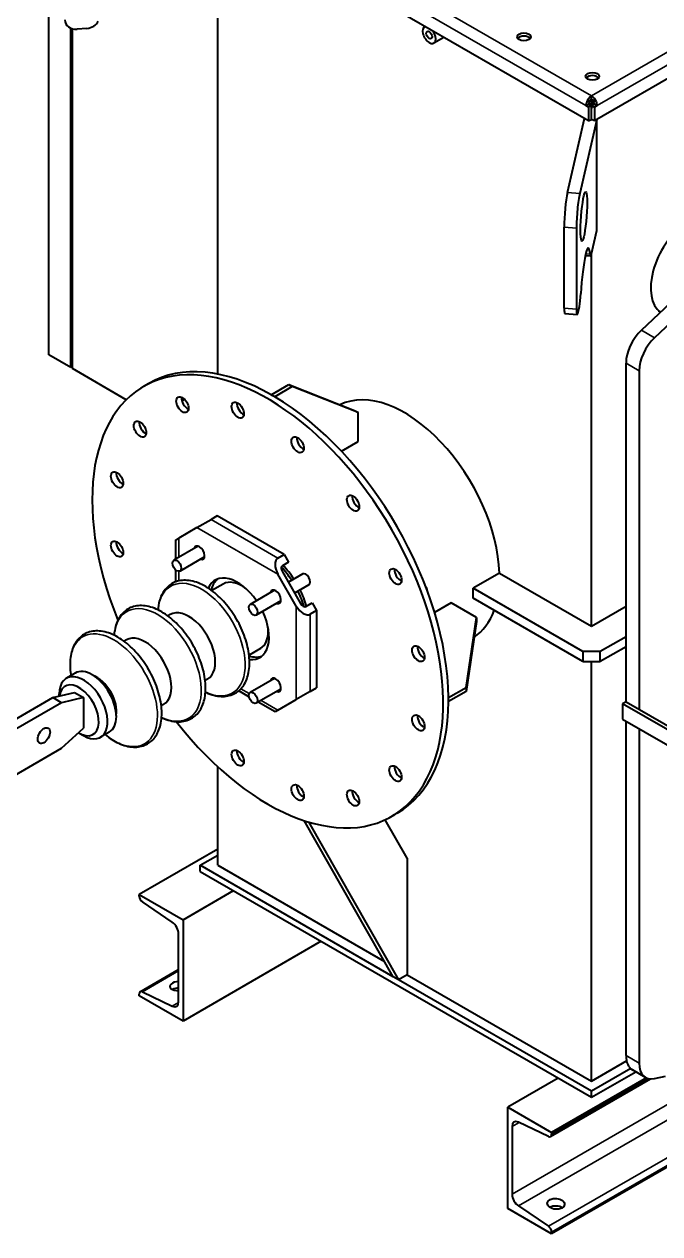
# Model space of a CAD drawing. Header units: millimetres. Extents: x 0 to 5945, y 0 to 4205.
# Drawn here: x 5027 to 5347, y 3010 to 3619 of the extents above; entities that cross this region are included whole.
import ezdxf

# ---------------------------------------------------------------- set-up
doc = ezdxf.new("R2010")
doc.units = ezdxf.units.MM
doc.header["$LTSCALE"] = 5
doc.layers.add('가시적인 것(ISO)', color=3, linetype='Continuous', lineweight=40)
doc.layers.add('가시적인 좁은 것(ISO)', color=3, linetype='Continuous', lineweight=35)

msp = doc.modelspace()

# ---------------------------------------------------------------- linework, layer by layer
at = {"layer": '가시적인 것(ISO)'}
for p, q in [((5038.941, 3452.26), (5038.941, 3743.137)), ((5596.936, 3733.594), (5313.74, 3570.091)), ((5310.823, 3570.091), (5084.637, 3700.679)), ((5124.014, 3442.599), (5124.014, 3621.814)), ((5049.989, 3445.881), (5049.989, 3616.874)), ((5050.873, 3445.371), (5050.873, 3616.572)), ((5058.137, 3616.747), (5053.231, 3616.369)), ((5228.486, 3617.628), (5228.179, 3617.45)), ((5237.861, 3612.215), (5232.866, 3609.331)), ((5312.282, 3581.088), (5312.282, 3582.721)), ((5309.453, 3577.822), (5310.867, 3578.639)), ((5310.823, 3577.031), (5309.453, 3577.822)), ((5312.237, 3577.848), (5310.823, 3577.031)), ((5310.823, 3577.031), (5310.823, 3570.091)), ((5310.867, 3578.639), (5312.237, 3577.848)), ((5312.282, 3578.434), (5310.943, 3579.208)), ((5312.282, 3578.434), (5310.943, 3579.208)), ((5312.193, 3581.037), (5312.282, 3580.986)), ((5312.237, 3570.907), (5312.237, 3577.848)), ((5312.282, 3580.986), (5312.37, 3581.037)), ((5312.282, 3580.986), (5312.282, 3578.434)), ((5313.62, 3579.208), (5312.282, 3578.434)), ((5313.62, 3579.208), (5312.282, 3578.434)), ((5312.282, 3578.434), (5312.282, 3576.393)), ((5312.326, 3577.848), (5313.696, 3578.639)), ((5312.326, 3570.907), (5312.326, 3577.848)), ((5312.326, 3577.848), (5313.74, 3577.031)), ((5315.11, 3577.822), (5313.696, 3578.639)), ((5315.11, 3577.822), (5313.74, 3577.031)), ((5313.74, 3577.031), (5313.74, 3570.091)), ((5300.147, 3534), (5308.751, 3571.287)), ((5314.94, 3570.784), (5306.342, 3533.524)), ((5310.823, 3570.091), (5312.237, 3570.907)), ((5312.237, 3576.419), (5312.282, 3576.393)), ((5312.282, 3571.29), (5312.237, 3571.294)), ((5312.282, 3576.393), (5312.326, 3576.419)), ((5312.282, 3571.29), (5312.282, 3576.393)), ((5312.326, 3571.287), (5312.282, 3571.29)), ((5313.74, 3570.091), (5312.326, 3570.907)), ((5315.009, 3514.946), (5315.009, 3570.824)), ((5298.496, 3475.815), (5298.496, 3516.64)), ((5304.691, 3516.164), (5304.691, 3475.339)), ((5312.292, 3503.172), (5315.009, 3514.946)), ((5337.376, 3464.718), (5382.652, 3507.341)), ((5389.281, 3503.514), (5344.005, 3460.89)), ((5311.812, 3502.043), (5309.137, 3502.249)), ((5312.282, 3315.625), (5312.282, 3503.128)), ((5298.842, 3473.161), (5305.037, 3472.684)), ((5305.516, 3473.813), (5306.17, 3476.645)), ((5049.989, 3445.881), (5038.941, 3452.26)), ((5050.873, 3446.392), (5049.989, 3445.881)), ((5078.002, 3429.708), (5050.873, 3445.371)), ((5329.65, 3277.53), (5329.65, 3448.09)), ((5336.279, 3444.262), (5336.279, 3273.703)), ((5089.357, 3437.911), (5086.705, 3436.38)), ((5150.973, 3432.231), (5159.812, 3437.334)), ((5159.812, 3437.334), (5192.957, 3424.225)), ((5159.812, 3437.334), (5161.579, 3436.313)), ((5151.857, 3431.72), (5150.973, 3432.231)), ((5150.973, 3432.225), (5150.973, 3432.231)), ((5152.741, 3431.21), (5151.857, 3431.72)), ((5161.579, 3436.313), (5152.741, 3431.21)), ((5152.741, 3431.21), (5152.741, 3431.205)), ((5194.725, 3423.204), (5161.579, 3436.313)), ((5105.972, 3429.213), (5107.268, 3429.962)), ((5192.957, 3424.225), (5194.725, 3423.204)), ((5194.725, 3408.578), (5194.725, 3423.204)), ((5186.332, 3403.732), (5194.725, 3408.578)), ((5113.584, 3365.297), (5120.655, 3369.379)), ((5123.749, 3371.165), (5120.655, 3369.379)), ((5157.458, 3351.703), (5123.749, 3371.165)), ((5113.584, 3365.297), (5104.364, 3359.973)), ((5102.9, 3359.128), (5104.364, 3359.973)), ((5102.9, 3349.385), (5102.9, 3359.128)), ((5114.229, 3355.926), (5101.907, 3348.812)), ((5154.364, 3349.917), (5157.458, 3351.703)), ((5157.458, 3351.703), (5159.667, 3347.876)), ((5117.354, 3350.514), (5105.032, 3343.399)), ((5159.667, 3347.876), (5156.574, 3346.09)), ((5102.9, 3337.988), (5102.9, 3343.97)), ((5163.584, 3325.782), (5154.364, 3341.752)), ((5156.574, 3343.028), (5165.794, 3327.058)), ((5166.861, 3341.93), (5159.621, 3337.749)), ((5265.911, 3342.397), (5252.653, 3334.742)), ((5265.911, 3342.397), (5312.282, 3315.625)), ((5126.809, 3336.847), (5121.057, 3333.526)), ((5152.667, 3333.734), (5140.345, 3326.62)), ((5169.986, 3336.517), (5162.746, 3332.337)), ((5307.862, 3302.867), (5252.653, 3334.742)), ((5155.792, 3328.322), (5143.47, 3321.208)), ((5168.446, 3325.527), (5171.539, 3327.313)), ((5171.539, 3327.313), (5173.749, 3323.486)), ((5241.637, 3327.323), (5233.244, 3322.478)), ((5254.304, 3320.01), (5241.637, 3327.323)), ((5307.862, 3297.764), (5252.612, 3329.662)), ((5100.15, 3321.456), (5098.959, 3320.769)), ((5173.749, 3323.486), (5170.655, 3321.7)), ((5173.749, 3323.486), (5173.749, 3284.563)), ((5312.282, 3315.625), (5329.65, 3325.652)), ((5249.084, 3284.751), (5254.304, 3320.01)), ((5254.304, 3317.969), (5249.084, 3282.71)), ((5254.304, 3320.01), (5254.304, 3317.969)), ((5078.053, 3308.698), (5076.862, 3308.011)), ((5329.65, 3310.343), (5316.701, 3302.867)), ((5145.559, 3304.371), (5139.807, 3301.05)), ((5316.701, 3302.867), (5307.862, 3302.867)), ((5307.862, 3302.867), (5307.862, 3297.764)), ((5329.65, 3305.24), (5316.701, 3297.764)), ((5316.701, 3297.764), (5316.701, 3302.867)), ((5307.862, 3297.764), (5316.701, 3297.764)), ((5312.282, 3086.495), (5312.282, 3297.764)), ((5052.223, 3291.981), (5047.803, 3289.429)), ((5118.9, 3288.98), (5117.709, 3288.293)), ((5152.667, 3289.351), (5140.345, 3282.236)), ((5170.655, 3282.776), (5173.749, 3284.563)), ((5240.245, 3279.648), (5249.084, 3284.751)), ((5249.084, 3284.751), (5249.084, 3282.71)), ((5003.364, 3257.96), (5040.929, 3279.648)), ((5040.929, 3279.648), (5051.978, 3282.199)), ((5045.349, 3277.096), (5040.929, 3279.648)), ((5044.244, 3280.413), (5044.244, 3281.561)), ((5056.397, 3279.648), (5045.349, 3277.096)), ((5051.978, 3282.199), (5056.397, 3279.648)), ((5056.397, 3279.648), (5056.397, 3264.338)), ((5139.772, 3280.104), (5134.592, 3283.095)), ((5155.792, 3283.938), (5143.47, 3276.824)), ((5154.364, 3273.371), (5163.584, 3278.694)), ((5170.655, 3282.776), (5163.584, 3278.694)), ((5240.241, 3279.65), (5240.245, 3279.648)), ((5249.084, 3282.71), (5240.245, 3277.606)), ((5240.245, 3278.627), (5240.245, 3279.648)), ((5240.245, 3277.606), (5240.245, 3278.627)), ((5045.349, 3277.096), (5007.784, 3255.408)), ((5096.803, 3276.222), (5095.612, 3275.535)), ((5152.9, 3272.525), (5144.462, 3277.397)), ((5154.364, 3273.371), (5152.9, 3272.525)), ((5240.245, 3277.606), (5240.241, 3277.609)), ((5329.65, 3277.53), (5327.882, 3276.509)), ((5327.882, 3276.509), (5327.882, 3268.855)), ((5433.948, 3215.272), (5327.882, 3276.509)), ((5329.65, 3277.53), (5435.716, 3216.293)), ((5327.882, 3268.855), (5433.948, 3207.617)), ((5329.65, 3099.316), (5329.65, 3267.834)), ((5045.349, 3254.132), (5056.397, 3264.338)), ((5054.188, 3261.787), (5056.397, 3260.511)), ((5069.41, 3262.211), (5064.991, 3259.66)), ((5336.279, 3264.007), (5336.279, 3095.488)), ((5007.784, 3232.444), (5045.349, 3254.132)), ((5124.014, 3195.191), (5124.014, 3244.842)), ((5212.403, 3139.057), (5167.517, 3217.707)), ((5169.689, 3217.017), (5215.054, 3137.526)), ((5219.474, 3198.727), (5208.388, 3218.152)), ((5214.357, 3221.405), (5211.705, 3219.874)), ((5124.014, 3203.356), (5084.461, 3180.52)), ((5115.175, 3195.191), (5124.014, 3200.294)), ((5212.403, 3139.057), (5115.175, 3195.191)), ((5115.175, 3192.13), (5115.175, 3195.191)), ((5124.014, 3195.191), (5208.059, 3146.668)), ((5219.474, 3198.727), (5219.474, 3140.078)), ((5115.175, 3192.13), (5312.282, 3078.33)), ((5084.461, 3180.52), (5106.558, 3167.762)), ((5084.461, 3179.679), (5084.461, 3180.52)), ((5106.558, 3167.762), (5131.969, 3182.434)), ((5101.121, 3166.507), (5086.074, 3176.714)), ((5106.558, 3167.762), (5106.558, 3116.731)), ((5104.348, 3126.468), (5104.348, 3160.577)), ((5176.163, 3156.918), (5106.558, 3116.731)), ((5084.978, 3131.474), (5104.348, 3142.657)), ((5215.054, 3137.526), (5212.403, 3139.057)), ((5219.474, 3140.078), (5215.054, 3137.526)), ((5219.474, 3140.078), (5312.282, 3086.495)), ((5312.282, 3081.392), (5215.054, 3137.526)), ((5084.461, 3129.489), (5084.461, 3130.33)), ((5106.558, 3116.731), (5084.461, 3129.489)), ((5086.074, 3131.431), (5101.121, 3124.264)), ((5312.282, 3086.495), (5329.918, 3096.678)), ((5332.02, 3092.788), (5312.282, 3081.392)), ((5312.282, 3078.33), (5334.563, 3091.195)), ((5339.515, 3088.336), (5332.886, 3092.163)), ((5295.488, 3088.026), (5270.076, 3073.355)), ((5291.655, 3058.612), (5341.901, 3087.621)), ((5339.883, 3088.142), (5292.173, 3060.597)), ((5344.005, 3087.782), (5349.537, 3088.962)), ((5312.282, 3078.33), (5312.282, 3081.392)), ((5270.076, 3022.324), (5270.076, 3073.355)), ((5270.076, 3073.355), (5292.173, 3060.597)), ((5290.559, 3058.654), (5275.513, 3065.821)), ((5389.312, 3065.649), (5292.173, 3009.566)), ((5272.286, 3063.618), (5272.286, 3029.509)), ((5292.173, 3060.597), (5292.173, 3059.756)), ((5292.173, 3009.566), (5270.076, 3022.324)), ((5275.513, 3023.579), (5290.559, 3013.372)), ((5292.173, 3010.407), (5292.173, 3009.566))]:
    msp.add_line(p, q, dxfattribs=at)
for centre, major_axis, ratio, start_param, end_param in [((5053.231, 3621.472), (-6.09, -1.405), 0.8093444, 6.0985379, 7.6693342), ((5058.137, 3621.85), (-6.09, -1.405), 0.8093444, 1.3861489, 2.5725484), ((5230.522, 3613.391), (2.344, -4.059), 0.5773503, 2.9996956, 7.9958787), ((5278.252, 3610.839), (-3.438, 0), 0.5773503, 3.5655905, 5.8591875), ((5278.279, 3610.855), (3.438, 0), 0.5773503, 2.3617592, 2.7315431), ((5312.723, 3590.937), (3.437, 0), 0.5773503, 0.4239979, 2.7175948), ((5312.723, 3590.937), (-3.438, 0), 0.5773503, 3.5655905, 5.8591875), ((5312.282, 3579.455), (-2, -3.464), 0.5773503, 3.9269908, 4.9741884), ((5312.282, 3579.455), (-2, 3.464), 0.5773503, 4.4505896, 5.4977871), ((5312.282, 3579.455), (-2, -3.464), 0.5773503, 4.9741884, 5.4977871), ((5312.282, 3579.455), (1, 1.732), 0.5773503, 0.8479389, 2.3561945), ((5312.282, 3579.455), (1, -1.732), 0.5773503, 0.7853982, 2.2936537), ((5312.282, 3579.455), (-2, 3.464), 0.5773503, 3.9269908, 4.4505896), ((5300.147, 3523.794), (-0.959, -12.463), 0.1078346, 3.7612259, 5.3320222), ((5306.342, 3523.317), (0.959, 12.463), 0.1078346, 0.6196332, 2.1904296), ((5362, 3497.423), (-14.062, -24.357), 0.5773503, 3.0000532, 6.2098513), ((5309.231, 3487.357), (1.438, 18.695), 0.1078346, 5.716419, 8.0892181), ((5312.292, 3508.275), (-0.479, -6.232), 0.1078346, 5.716419, 6.9028186), ((5306.17, 3481.748), (-0.479, -6.232), 0.1078346, 0.6196332, 1.8060328), ((5299.321, 3479.392), (-0.479, -6.232), 0.1078346, 5.3320222, 6.2831853), ((5305.516, 3478.916), (-0.479, -6.232), 0.1078346, 5.3320222, 6.9028186), ((5360.586, 3498.239), (-13.922, -24.113), 0.5773503, 6.2340175, 6.2831853), ((5340.698, 3454.469), (7.812, 13.532), 0.5773503, 1.0908308, 2.3561945), ((5347.327, 3450.641), (-7.812, -13.532), 0.5773503, 4.2324234, 5.4977871), ((5149.205, 3328.127), (62.5, -108.253), 0.5773503, 4.950549, 10.7574143), ((5151.857, 3329.658), (-62.5, 108.253), 0.5773503, 5.5077873, 6.2831853), ((5108.889, 3428.719), (2.188, -3.789), 0.5773503, 3.7927301, 5.6320478), ((5151.857, 3329.658), (62.5, -108.253), 0.5773503, 2.3561945, 2.3661947), ((5151.857, 3329.658), (62.5, -108.253), 0.5773503, 2.3461943, 2.3561945), ((5151.857, 3329.658), (62.5, -108.253), 0.5773503, 0.7953983, 2.3461943), ((5218.148, 3367.931), (-33.797, 58.538), 0.5773503, 3.9639849, 6.2470183), ((5136.768, 3425.958), (2.188, -3.789), 0.5773503, 3.7927301, 5.6320478), ((5087.551, 3416.4), (2.188, -3.789), 0.5773503, 3.7927301, 5.6320478), ((5166.945, 3408.535), (2.188, -3.789), 0.5773503, 3.7927301, 5.6320478), ((5076.003, 3390.875), (2.188, -3.789), 0.5773503, 3.7927301, 5.6320478), ((5194.824, 3379.105), (2.188, -3.789), 0.5773503, 3.7927301, 5.6320478), ((5076.003, 3356.03), (2.188, -3.789), 0.5773503, 3.7927301, 5.6320478), ((5114.755, 3352.621), (-1.875, 3.248), 0.5773503, 2.5559071, 6.8688709), ((5157.9, 3343.794), (3.536, -6.124), 0.5773503, 3.1415927, 4.712389), ((5157.9, 3343.794), (-1.326, 2.296), 0.5773503, 0, 1.5707963), ((5146.995, 3326.851), (-15.937, 27.605), 0.5773503, 4.8105859, 5.0823554), ((5149.205, 3328.127), (-14.844, 25.71), 0.5773503, 4.8178475, 5.1237898), ((5133.974, 3319.334), (-11.25, 19.486), 0.5773503, 4.8517283, 6.6808008), ((5136.184, 3320.609), (-11.25, 19.486), 0.5773503, 0.0983678, 0.5526095), ((5168.424, 3339.223), (-1.562, 2.706), 0.5773503, 3.1415927, 6.2831853), ((5216.162, 3342.146), (2.188, -3.789), 0.5773503, 3.7927301, 5.6320478), ((5136.184, 3320.609), (-9.375, 16.238), 0.5773503, 5.3295412, 6.2831853), ((5153.193, 3330.43), (-1.875, 3.248), 0.5773503, 2.5559071, 6.8688709), ((5146.995, 3326.851), (-15.937, 27.605), 0.5773503, 4.3424225, 4.614192), ((5149.205, 3328.127), (-14.844, 25.71), 0.5773503, 4.3009881, 4.6069305), ((5226.229, 3331.812), (1.641, 4.391), 0.6688348, 5.3131428, 5.9445952), ((5204.89, 3360.277), (33.797, -58.538), 0.5773503, 0.7298912, 0.8223923), ((5167.12, 3327.824), (1.326, -2.296), 0.5773503, 4.712389, 6.2831853), ((5109.525, 3305.218), (9.375, -16.238), 0.5773503, 0, 3.1415927), ((5133.974, 3319.334), (11.25, -19.486), 0.5773503, 5.8855698, 7.7146423), ((5167.12, 3327.824), (-3.536, 6.124), 0.5773503, 1.5707963, 3.1415927), ((5218.148, 3367.931), (33.797, -58.538), 0.5773503, 0.036167, 0.4460516), ((5136.184, 3320.609), (9.375, -16.238), 0.5773503, 0, 0.9536441), ((5087.428, 3292.46), (9.375, -16.238), 0.5773503, 0, 3.1415927), ((5227.71, 3303.286), (2.188, -3.789), 0.5773503, 3.7927301, 5.6320478), ((5136.184, 3320.609), (11.25, -19.486), 0.5773503, 5.7305758, 6.1848175), ((5056.397, 3274.545), (8.594, -14.885), 0.5773503, 5.4977871, 10.2101761), ((5060.817, 3277.096), (8.594, -14.885), 0.5773503, 0, 3.1415926), ((5063.026, 3278.372), (-7.132, 12.354), 0.5773503, 3.7532247, 5.6715532), ((5054.188, 3273.269), (7.031, -12.178), 0.5773503, 5.4640309, 10.0818458), ((5153.193, 3286.046), (-1.875, 3.248), 0.5773503, 2.5559071, 6.8688709), ((5151.857, 3329.658), (62.5, -108.253), 0.5773503, 0.7853982, 0.7953983), ((5151.857, 3329.658), (62.5, -108.253), 0.5773503, 0.775398, 0.7853982), ((5151.857, 3329.658), (62.5, -108.253), 0.5773503, 0, 0.775398), ((5227.71, 3268.442), (2.188, -3.789), 0.5773503, 3.7927301, 5.6320478), ((5136.768, 3250.781), (2.188, -3.789), 0.5773503, 3.7927301, 5.6320478), ((5216.162, 3242.916), (2.188, -3.789), 0.5773503, 3.7927301, 5.6320478), ((5166.945, 3233.359), (2.188, -3.789), 0.5773503, 3.7927301, 5.6320478), ((5194.824, 3230.597), (2.188, -3.789), 0.5773503, 3.7927301, 5.6320478), ((5086.228, 3178.659), (-1.25, 2.165), 0.5773503, 0.7853982, 2.268928), ((5100.812, 3162.618), (-2.5, 4.33), 0.5773503, 3.9269908, 5.4105207), ((5086.228, 3129.309), (-1.25, 2.165), 0.5773503, 5.5850536, 7.0685835), ((5104.348, 3134.369), (4.372, 0.305), 0.5249871, 1.5341562, 4.6757489), ((5104.348, 3130.765), (-4.375, 0), 0.5773503, 4.712389, 5.4879404), ((5100.812, 3128.509), (2.5, -4.33), 0.5773503, 5.5850536, 7.0685835), ((5340.698, 3105.695), (-7.812, -13.532), 0.5773503, 5.4977871, 6.2831853), ((5347.327, 3101.867), (-7.812, -13.532), 0.5773503, 5.4977871, 6.7631509), ((5275.821, 3061.577), (-2.5, 4.33), 0.5773503, 5.5850536, 7.0685835), ((5290.405, 3060.777), (1.25, -2.165), 0.5773503, 5.5850536, 7.0685835), ((5275.821, 3027.468), (2.5, -4.33), 0.5773503, 3.9269908, 5.4105207), ((5294.383, 3021.048), (-4.375, 0), 0.5773503, 3.851467, 5.4895381), ((5290.405, 3011.427), (1.25, -2.165), 0.5773503, 0.7853982, 2.268928)]:
    msp.add_ellipse(centre, major_axis=major_axis, ratio=ratio, start_param=start_param, end_param=end_param, dxfattribs=at)
for centre, major_axis, ratio in [((5230.522, 3613.391), (-1.039, 1.799), 0.5773503), ((5278.252, 3612.472), (-3.438, 0), 0.5773503), ((5312.723, 3592.57), (-3.438, 0), 0.5773503), ((5308.405, 3522.053), (0.959, 12.463), 0.1078346), ((5106.237, 3427.188), (-2.187, 3.789), 0.5773503), ((5134.117, 3424.427), (-2.187, 3.789), 0.5773503), ((5084.899, 3414.869), (-2.187, 3.789), 0.5773503), ((5164.293, 3407.004), (-2.187, 3.789), 0.5773503), ((5073.351, 3389.344), (-2.187, 3.789), 0.5773503), ((5192.173, 3377.574), (-2.187, 3.789), 0.5773503), ((5073.351, 3354.499), (-2.187, 3.789), 0.5773503), ((5103.47, 3346.106), (-1.563, 2.706), 0.5773503), ((5213.511, 3340.615), (-2.187, 3.789), 0.5773503), ((5141.907, 3323.914), (-1.563, 2.706), 0.5773503), ((5225.059, 3301.755), (-2.187, 3.789), 0.5773503), ((5141.907, 3279.53), (-1.563, 2.706), 0.5773503), ((5225.059, 3266.911), (-2.187, 3.789), 0.5773503), ((5036.51, 3260.511), (-2.187, -3.789), 0.5773503), ((5134.117, 3249.25), (-2.187, 3.789), 0.5773503), ((5213.511, 3241.385), (-2.187, 3.789), 0.5773503), ((5164.293, 3231.828), (-2.187, 3.789), 0.5773503), ((5192.173, 3229.066), (-2.187, 3.789), 0.5773503), ((5294.383, 3024.652), (4.369, -0.363), 0.6252357)]:
    msp.add_ellipse(centre, major_axis=major_axis, ratio=ratio, dxfattribs=at)
for points, knots in [([(5117.859, 3282.4), (5118.027, 3282.319), (5118.195, 3282.24), (5120.858, 3281.023), (5123.36, 3280.36), (5128.031, 3280.155), (5130.215, 3280.566), (5133.914, 3282.366), (5135.454, 3283.673), (5137.93, 3287.029), (5138.839, 3289.103), (5139.981, 3293.905), (5140.158, 3296.675), (5139.726, 3302.563), (5139.103, 3305.688), (5137.134, 3311.941), (5135.791, 3315.069), (5132.526, 3321.027), (5130.606, 3323.857), (5126.369, 3328.954), (5124.052, 3331.218), (5119.224, 3334.953), (5116.712, 3336.421), (5111.73, 3338.36), (5109.254, 3338.839), (5104.71, 3338.67), (5102.626, 3338.082), (5099.137, 3335.984), (5097.709, 3334.543), (5095.449, 3330.932), (5094.656, 3328.723), (5094.092, 3325.496), (5093.993, 3324.68), (5093.931, 3323.844)], [6.3648558, 6.3648558, 6.3648558, 6.3648558, 6.3870763, 6.3870763, 6.7159747, 6.7159747, 7.027701, 7.027701, 7.315477, 7.315477, 7.6171562, 7.6171562, 7.9422104, 7.9422104, 8.2722338, 8.2722338, 8.6007378, 8.6007378, 8.928309, 8.928309, 9.2564659, 9.2564659, 9.586251, 9.586251, 9.9139162, 9.9139162, 10.2203546, 10.2203546, 10.5076887, 10.5076887, 10.8142477, 10.8142477, 10.9139038, 10.9139038, 10.9139038, 10.9139038]), ([(5095.761, 3269.642), (5095.93, 3269.561), (5096.098, 3269.482), (5098.76, 3268.265), (5101.262, 3267.602), (5105.934, 3267.397), (5108.118, 3267.808), (5111.817, 3269.608), (5113.357, 3270.915), (5115.833, 3274.271), (5116.742, 3276.346), (5117.883, 3281.147), (5118.061, 3283.917), (5117.629, 3289.806), (5117.006, 3292.93), (5115.037, 3299.183), (5113.694, 3302.311), (5110.429, 3308.269), (5108.509, 3311.1), (5104.272, 3316.196), (5101.955, 3318.46), (5097.127, 3322.195), (5094.615, 3323.663), (5089.633, 3325.602), (5087.157, 3326.082), (5082.613, 3325.912), (5080.529, 3325.324), (5077.04, 3323.226), (5075.612, 3321.786), (5073.352, 3318.174), (5072.559, 3315.965), (5071.995, 3312.738), (5071.896, 3311.923), (5071.834, 3311.086)], [6.3648558, 6.3648558, 6.3648558, 6.3648558, 6.3870763, 6.3870763, 6.7159747, 6.7159747, 7.027701, 7.027701, 7.315477, 7.315477, 7.6171562, 7.6171562, 7.9422104, 7.9422104, 8.2722338, 8.2722338, 8.6007378, 8.6007378, 8.928309, 8.928309, 9.2564659, 9.2564659, 9.586251, 9.586251, 9.9139162, 9.9139162, 10.2203546, 10.2203546, 10.5076887, 10.5076887, 10.8142477, 10.8142477, 10.9139038, 10.9139038, 10.9139038, 10.9139038]), ([(5067.305, 3260.996), (5069.532, 3259.182), (5071.849, 3257.708), (5076.663, 3255.508), (5079.165, 3254.844), (5083.837, 3254.639), (5086.02, 3255.05), (5089.72, 3256.85), (5091.26, 3258.157), (5093.736, 3261.514), (5094.645, 3263.588), (5095.786, 3268.39), (5095.964, 3271.159), (5095.532, 3277.048), (5094.909, 3280.172), (5092.94, 3286.425), (5091.597, 3289.553), (5088.331, 3295.512), (5086.412, 3298.342), (5082.175, 3303.438), (5079.858, 3305.703), (5075.03, 3309.438), (5072.518, 3310.905), (5067.535, 3312.845), (5065.06, 3313.324), (5060.516, 3313.154), (5058.432, 3312.566), (5054.943, 3310.469), (5053.514, 3309.028), (5051.255, 3305.416), (5050.462, 3303.207), (5049.583, 3298.174), (5049.545, 3295.314), (5049.96, 3291.808), (5050.033, 3291.288), (5050.117, 3290.765)], [6.0809546, 6.0809546, 6.0809546, 6.0809546, 6.3870763, 6.3870763, 6.7159747, 6.7159747, 7.027701, 7.027701, 7.315477, 7.315477, 7.6171562, 7.6171562, 7.9422104, 7.9422104, 8.2722338, 8.2722338, 8.6007378, 8.6007378, 8.928309, 8.928309, 9.2564659, 9.2564659, 9.586251, 9.586251, 9.9139162, 9.9139162, 10.2203546, 10.2203546, 10.5076887, 10.5076887, 10.8142477, 10.8142477, 11.1413447, 11.1413447, 11.197805, 11.197805, 11.197805, 11.197805])]:
    msp.add_open_spline(points, degree=3, knots=knots, dxfattribs=at)
at = {"layer": '가시적인 좁은 것(ISO)'}
for p, q in [((5312.282, 3582.721), (5592.738, 3744.643)), ((5595.566, 3739.744), (5315.11, 3577.822)), ((5088.836, 3711.728), (5312.282, 3582.721)), ((5309.453, 3577.822), (5086.007, 3706.829)), ((5312.282, 3581.088), (5309.832, 3579.674)), ((5314.731, 3579.674), (5312.282, 3581.088)), ((5306.342, 3533.524), (5300.147, 3534)), ((5298.496, 3516.64), (5304.691, 3516.164)), ((5311.526, 3503.045), (5309.362, 3503.212)), ((5304.691, 3475.339), (5298.496, 3475.815)), ((5337.376, 3464.718), (5344.005, 3460.89)), ((5329.65, 3448.09), (5336.279, 3444.262)), ((5154.364, 3349.917), (5120.655, 3369.379)), ((5154.364, 3341.752), (5113.584, 3365.297)), ((5104.364, 3350.23), (5104.364, 3359.973)), ((5104.364, 3338.42), (5104.364, 3343.256)), ((5163.584, 3325.782), (5163.584, 3278.694)), ((5170.655, 3321.7), (5170.655, 3282.776)), ((5139.887, 3281.729), (5135.698, 3284.147)), ((5154.364, 3273.371), (5145.926, 3278.242)), ((5104.348, 3141.982), (5086.074, 3131.431)), ((5104.334, 3126.12), (5101.121, 3124.264)), ((5329.65, 3099.316), (5336.279, 3095.488)), ((5340.77, 3087.814), (5292.173, 3059.756)), ((5356.846, 3078.33), (5272.286, 3029.509)), ((5368.548, 3077.293), (5275.513, 3023.579)), ((5275.836, 3065.668), (5272.286, 3063.618)), ((5380.02, 3065.022), (5290.559, 3013.372)), ((5387.96, 3065.709), (5292.173, 3010.407))]:
    msp.add_line(p, q, dxfattribs=at)
for centre, start_param, end_param in [((5115.871, 3308.882), 5.5884407, 10.1195226), ((5093.774, 3296.124), 5.5884407, 10.1195226), ((5071.676, 3283.366), 5.2978881, 10.4100751)]:
    msp.add_ellipse(centre, major_axis=(15.551, -26.935), ratio=0.5773503, start_param=start_param, end_param=end_param, dxfattribs=at)

doc.saveas('drawing.dxf')
